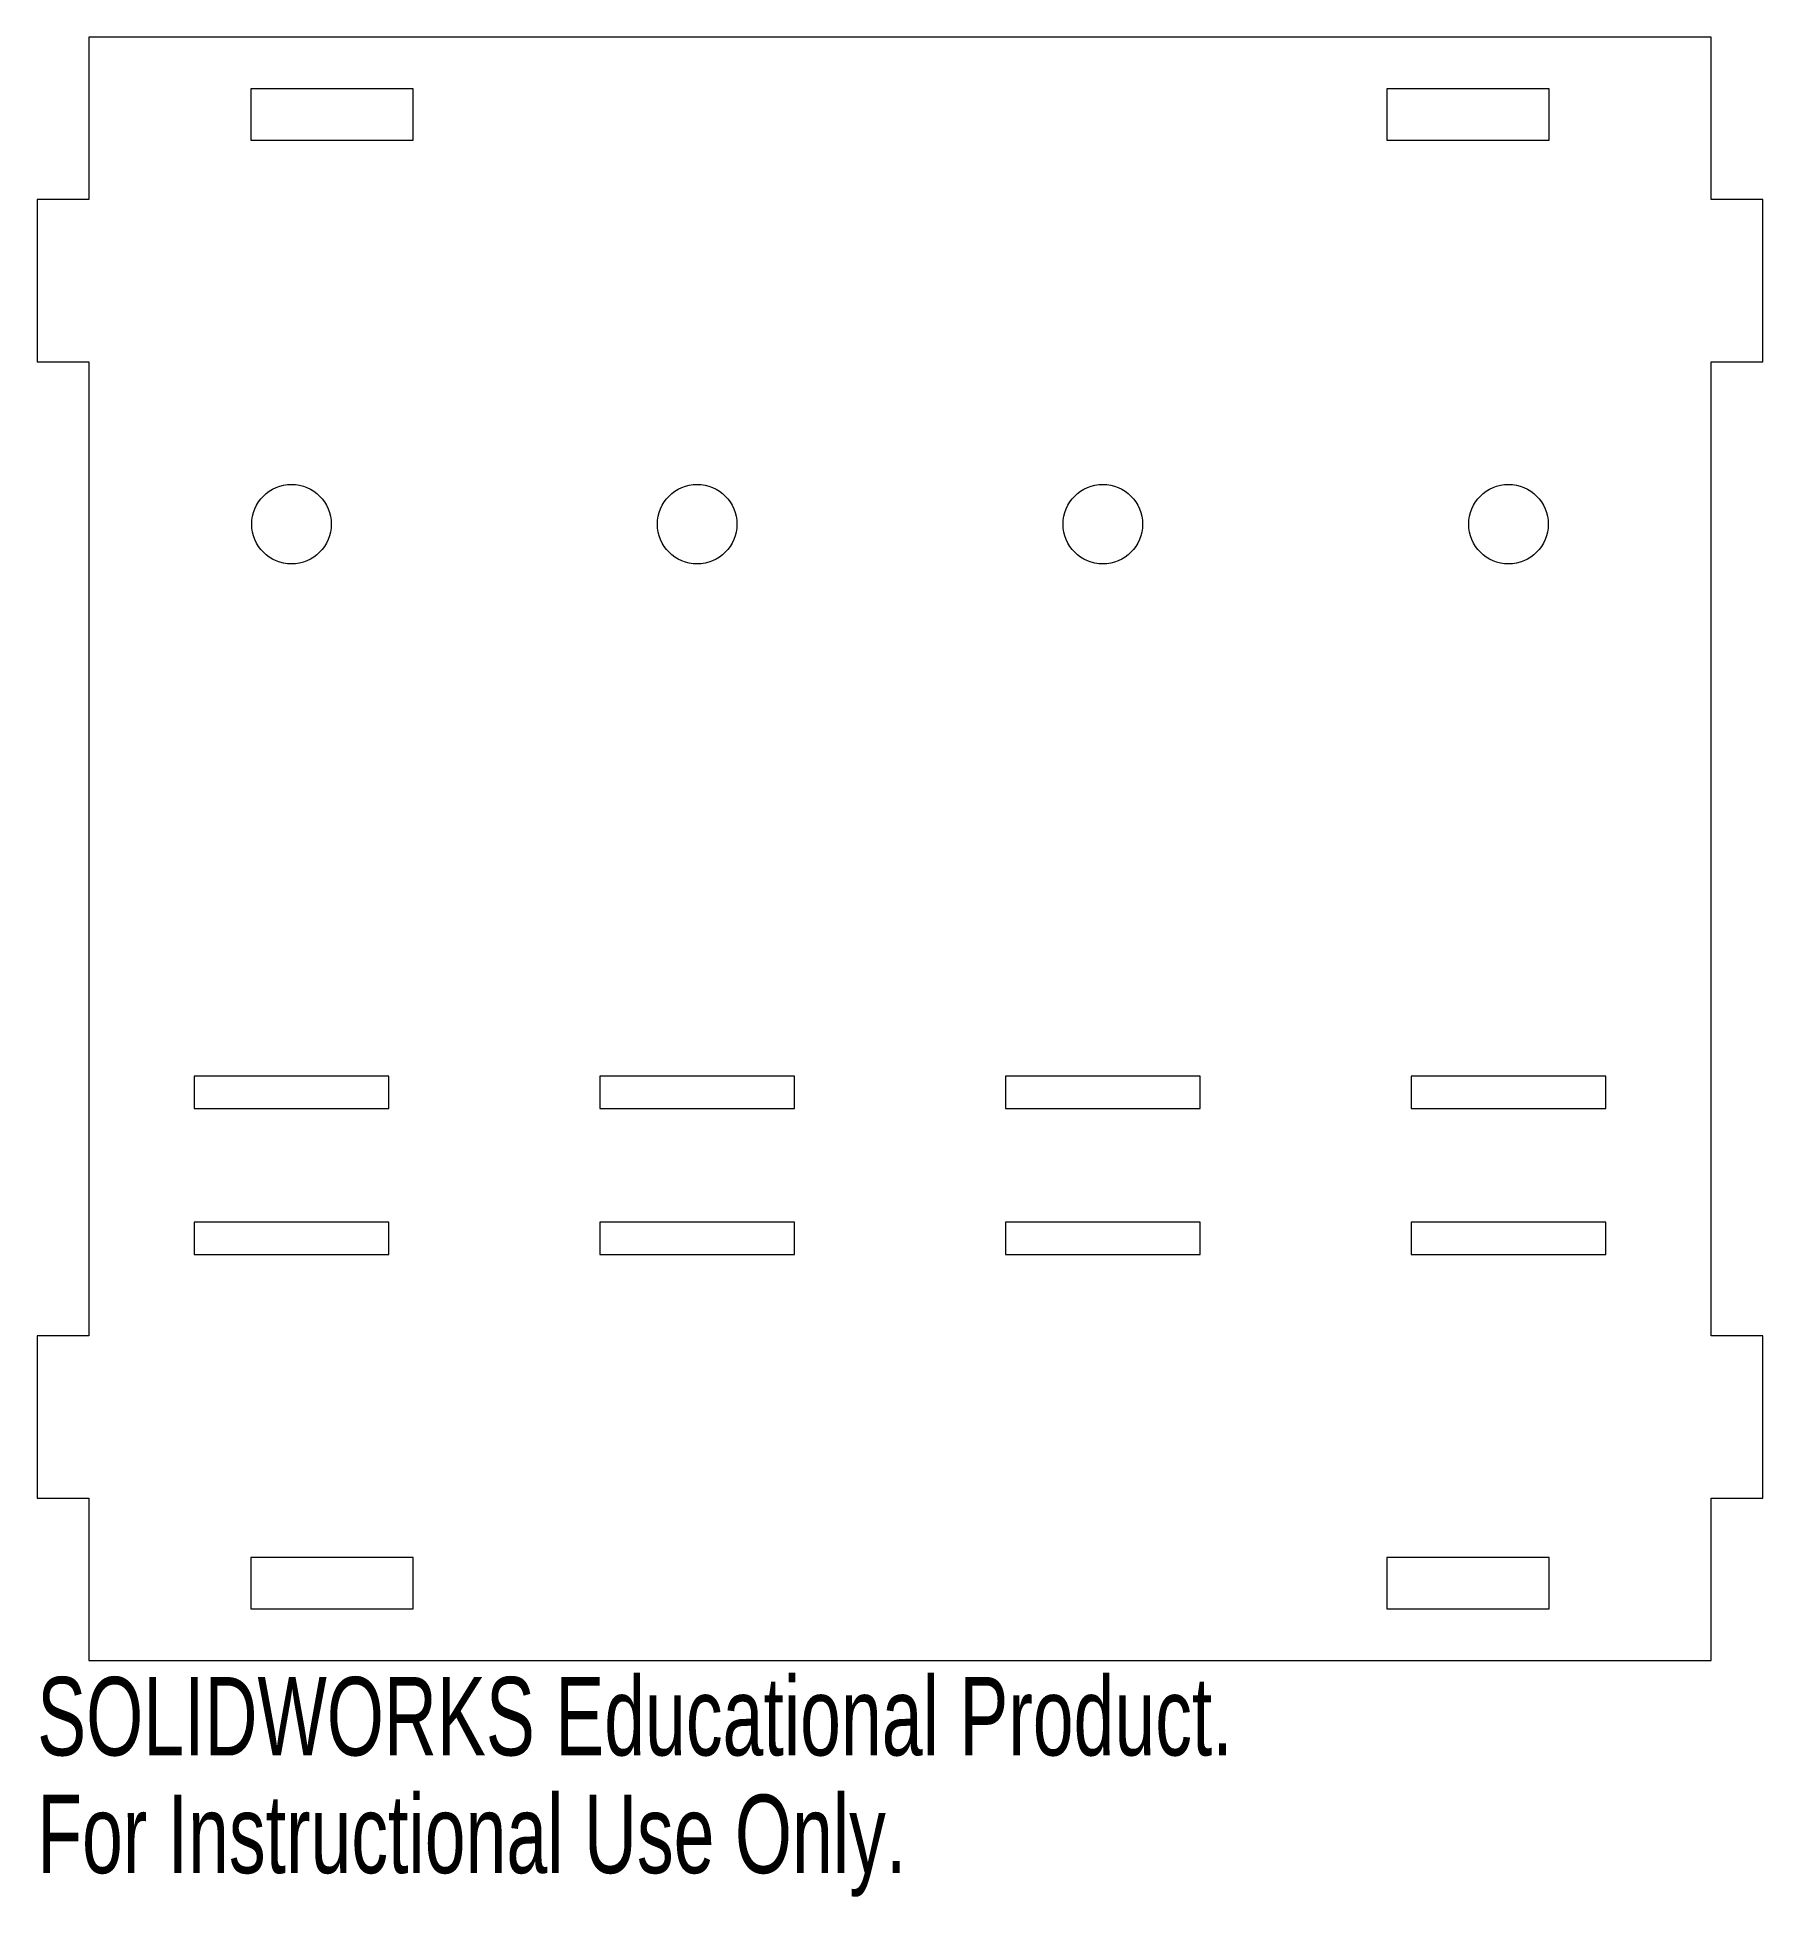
# Model space of a CAD drawing. Header units: millimetres. Extents: x -3 to 103, y -15 to 100.
import ezdxf

# ---------------------------------------------------------------- set-up
doc = ezdxf.new("R2010")
doc.units = ezdxf.units.MM
doc.styles.add('SLDTEXTSTYLE0', font='TXT', dxfattribs={"width": 0.7})

msp = doc.modelspace()

# ---------------------------------------------------------------- linework, layer by layer
at = {"color": 7, "linetype": 'Continuous', "lineweight": 15}
for p, q in [((100, 100), (0, 100)), ((0, 100), (0, 90)), ((100, 90), (100, 100)), ((10, 96.825), (10, 93.65)), ((20, 96.825), (10, 96.825)), ((20, 93.65), (20, 96.825)), ((80, 96.825), (80, 93.65)), ((90, 96.825), (80, 96.825)), ((90, 93.65), (90, 96.825)), ((10, 93.65), (20, 93.65)), ((80, 93.65), (90, 93.65)), ((0, 90), (-3.175, 90)), ((-3.175, 90), (-3.175, 80)), ((103.175, 90), (100, 90)), ((103.175, 80), (103.175, 90)), ((-3.175, 80), (0, 80)), ((0, 80), (0, 20)), ((100, 20), (100, 80)), ((100, 80), (103.175, 80)), ((6.5, 36), (6.5, 34)), ((18.5, 36), (6.5, 36)), ((18.5, 34), (18.5, 36)), ((31.5, 36), (31.5, 34)), ((43.5, 36), (31.5, 36)), ((43.5, 34), (43.5, 36)), ((56.5, 36), (56.5, 34)), ((68.5, 36), (56.5, 36)), ((68.5, 34), (68.5, 36)), ((81.5, 36), (81.5, 34)), ((93.5, 36), (81.5, 36)), ((93.5, 34), (93.5, 36)), ((6.5, 34), (18.5, 34)), ((31.5, 34), (43.5, 34)), ((56.5, 34), (68.5, 34)), ((81.5, 34), (93.5, 34)), ((6.5, 27), (6.5, 25)), ((18.5, 27), (6.5, 27)), ((18.5, 25), (18.5, 27)), ((31.5, 27), (31.5, 25)), ((43.5, 27), (31.5, 27)), ((43.5, 25), (43.5, 27)), ((56.5, 27), (56.5, 25)), ((68.5, 27), (56.5, 27)), ((68.5, 25), (68.5, 27)), ((81.5, 27), (81.5, 25)), ((93.5, 27), (81.5, 27)), ((93.5, 25), (93.5, 27)), ((6.5, 25), (18.5, 25)), ((31.5, 25), (43.5, 25)), ((56.5, 25), (68.5, 25)), ((81.5, 25), (93.5, 25)), ((0, 20), (-3.175, 20)), ((-3.175, 20), (-3.175, 10)), ((103.175, 20), (100, 20)), ((103.175, 10), (103.175, 20)), ((-3.175, 10), (0, 10)), ((0, 10), (0, 0)), ((100, 0), (100, 10)), ((100, 10), (103.175, 10)), ((10, 6.35), (10, 3.175)), ((20, 6.35), (10, 6.35)), ((20, 3.175), (20, 6.35)), ((80, 6.35), (80, 3.175)), ((90, 6.35), (80, 6.35)), ((90, 3.175), (90, 6.35)), ((10, 3.175), (20, 3.175)), ((80, 3.175), (90, 3.175)), ((0, 0), (100, 0))]:
    msp.add_line(p, q, dxfattribs=at)
for centre in [(12.5, 70), (37.5, 70), (62.5, 70), (87.5, 70)]:
    msp.add_circle(centre, 2.45, dxfattribs=at)

# ---------------------------------------------------------------- texts
at = {"color": 7, "linetype": 'Continuous', "char_height": 4.83362, "attachment_point": 1, "style": 'SLDTEXTSTYLE0'}
for s, insert in [('SOLIDWORKS Educational Product.', (-3.175, -1.02)), ('For Instructional Use Only.', (-3.175, -8.27))]:
    msp.add_mtext(s, dxfattribs=dict(at, insert=insert))

doc.saveas('drawing.dxf')
